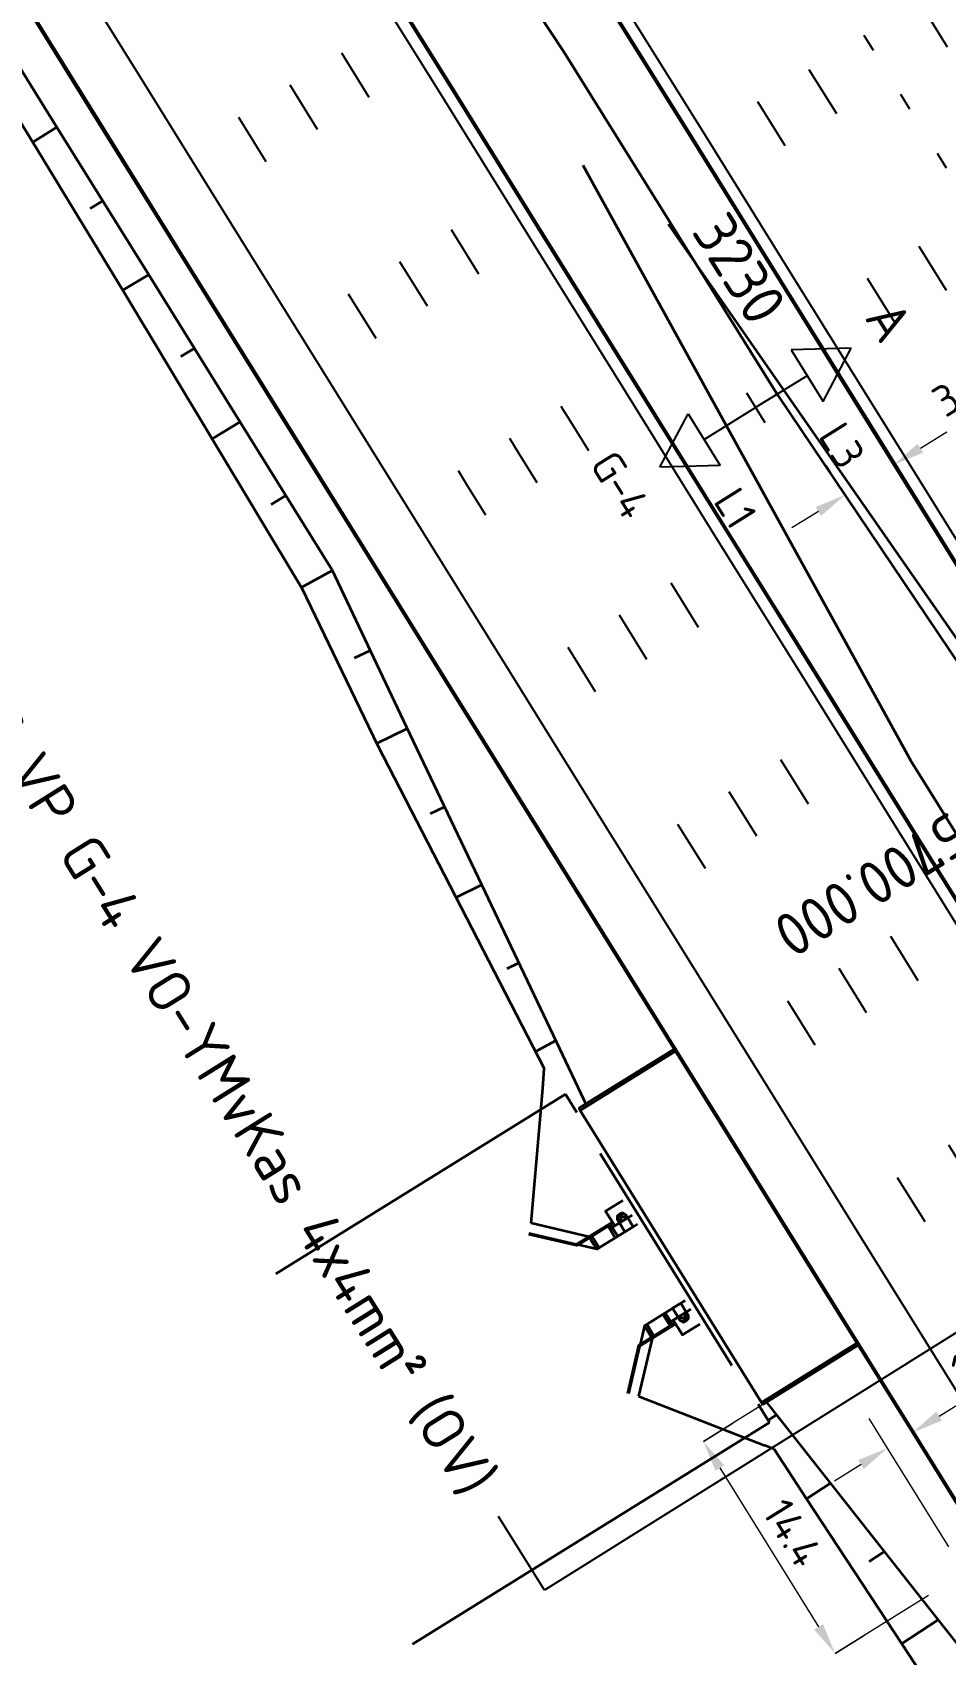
# Model space of a CAD drawing. Header units: metres. Extents: x 134219 to 139080, y 438661 to 444352.
# Drawn here: x 136020.9 to 136073.5, y 442091.3 to 442184.9 of the extents above; entities that cross this region are included whole.
import ezdxf
from ezdxf.enums import TextEntityAlignment as Align

# ---------------------------------------------------------------- set-up
doc = ezdxf.new("R2010")
doc.units = ezdxf.units.M
doc.linetypes.add('13strp', pattern=[4, 1, -3])
doc.linetypes.add('39strp', pattern=[12, 3, -9])
doc.layers.get('DEFPOINTS').update_dxf_attribs({"color": 193})
for name, color, linetype, lineweight in [('N-WE-KL-ET_LS_OV_ARMATUUR-S', 7, 'Continuous', 25), ('N-WE-KL-ET_LS_OV_ARMATUUR-T18', 1, 'Continuous', 25), ('N-WE-KL-ET_LS_OV_KABEL-G', 10, 'KL-LS-OV-N', 35), ('N-WE-KL-ET_LS_OV_KABEL-M', 7, 'Continuous', 18), ('N-WE-KL-ET_LS_OV_KABEL-T25', 7, 'Continuous', 25), ('Utd-geleiderail-nw', 8, 'glm a2ee v014$0$f2m40080', 35), ('Utd-ondergr-nw', 8, '13strp', 35)]:
    doc.layers.add(name, color=color, linetype=linetype, lineweight=lineweight)
doc.layers.add('N-WE-KL-ET_LS_OV_ARMATUUR-T25', color=2, linetype='Continuous')
doc.layers.add('Utd-weg-nw', color=8, linetype='Continuous')
doc.styles.add('alm a2ee v011$0$rtw_iso', font='NLCS-ISO.ttf')
doc.styles.add('ISO18', font='NLCS-ISO.ttf')
doc.styles.add('ISO25', font='NLCS-ISO.ttf')
doc.styles.add('NLCS_18', font='NLCS-ISO.ttf', dxfattribs={"height": 1.8})
doc.styles.add('NLCS_25', font='NLCS-ISO.ttf', dxfattribs={"height": 2.5})
doc.linetypes.add('glm a2ee v014$0$f2m40080', pattern='A,2,-1,[160,RTW.shx,S=0.5,R=0,X=0,Y=0],-1', length=4)
doc.linetypes.add('KL-LS-OV-N', pattern='A,4,-1,[103,NLCS.SHX,S=0.75,R=0,X=0,Y=0],-1,4,-1.5,["0V",Standard,S=1,R=0,X=0,Y=-0.5],-3', length=14.5)
doc.dimstyles.new('NLCS_t18_pijl_Dimension_l3_h1', dxfattribs={"dimtxt": 1.8, "dimasz": 1.8, "dimexe": 2, "dimexo": 2, "dimgap": 0.7, "dimtad": 1, "dimdec": 1, "dimzin": 0, "dimdsep": 46, "dimtxsty": 'NLCS_18', "dimcen": 2.5, "dimdle": 2, "dimclrd": 256, "dimclre": 256, "dimclrt": 256, "dimadec": 1, "dimazin": 0, "dimtfac": 1, "dimtdec": 1, "dimtofl": 0, "dimtmove": 1, "dimatfit": 0, "dimfxl": 0, "dimtolj": 1, "dimtzin": 0, "dimlwd": 18, "dimlwe": 18, "dimarcsym": 0})

# ---------------------------------------------------------------- blocks, each defined once
blk = doc.blocks.new('SKL-ET_OV_ARMATUUR_HD_NATRIUM_2x250W-SO (3)')
for p, q in [((-6.493, 0), (-3.493, 1.757)), ((6.493, 0), (3.493, 1.757)), ((-3.493, -1.757), (-6.493, 0)), ((3.493, -1.757), (6.493, 0))]:
    blk.add_line(p, q)
for points in [[(-3.493, 1.757), (-3.493, -1.757)], [(0, 1), (0, -1)], [(3.493, 1.757), (3.493, -1.757)], [(-3.493, 0), (0, 0)], [(3.493, 0), (0, 0)]]:
    blk.add_lwpolyline(points)
at = {"layer": 'N-WE-KL-ET_LS_OV_ARMATUUR-T18', "style": 'ISO18', "flags": 1}
for tag, p in [('TYPE_ARMATUUR', (3.075, -6.821)), ('VERMOGEN_LAMP', (3.075, -10.606)), ('SPIEGELSTAND', (3.075, -14.39)), ('HOOGTE_LICHTMAST', (3.075, -18.175)), ('UITLEGGERHOEK', (3.075, -21.959)), ('TYPE_LICHTMAST', (3.075, -25.744)), ('BOTSVRIENDELIJK', (3.075, -29.528)), ('POSITIE_LICHTMAST', (3.075, -33.313)), ('KABELAANSLUITNG', (3.075, -37.097)), ('VOEDINGSPUNT', (3.075, -48.451))]:
    blk.add_attdef(tag, p, '', height=1.8, dxfattribs=at)
at = {"layer": 'N-WE-KL-ET_LS_OV_ARMATUUR-T18', "style": 'ISO18'}
for tag, p in [('FASE-AANSLUITING_1', (3.075, -40.882)), ('FASE-AANSLUITING_2', (3.075, -44.666)), ('GROEPSNUMMER', (3.075, -52.235))]:
    blk.add_attdef(tag, p, '', height=1.8, dxfattribs=at)
at = {"layer": 'N-WE-KL-ET_LS_OV_ARMATUUR-T25', "style": 'ISO25'}
for tag, p, height in [('MASTNUMMER', (3.075, 7.391), 2.5), ('TYPE_SYMBOOL', (3.075, 3.606), 2.25)]:
    blk.add_attdef(tag, p, '', height=height, dxfattribs=at)
blk = doc.blocks.new('*D521')
at = {"layer": 'DEFPOINTS', "color": 0, "transparency": 16777216}
for p in [(136070.553, 442159.991), (136067.728, 442158.237), (136067.728, 442158.237)]:
    blk.add_point(p, dxfattribs=at)
at = {"layer": 'N-WE-KL-ET_LS_OV_KABEL-M', "lineweight": 18, "transparency": 16777216}
for p, q in [((136070.553, 442159.991), (136069.498, 442161.69)), ((136067.728, 442158.237), (136066.673, 442159.936))]:
    blk.add_line(p, q, dxfattribs=at)
at = {"layer": 'N-WE-KL-ET_LS_OV_KABEL-M', "linetype": 'Continuous', "lineweight": 18, "transparency": 16777216}
for p, q in [((136072.082, 442160.94), (136073.611, 442161.89)), ((136066.199, 442157.287), (136064.669, 442156.338))]:
    blk.add_line(p, q, dxfattribs=at)
at = {"layer": 'N-WE-KL-ET_LS_OV_KABEL-M', "transparency": 16777216}
for points in [[(136071.924, 442161.195), (136072.24, 442160.686), (136070.553, 442159.991)], [(136066.04, 442157.542), (136066.357, 442157.032), (136067.728, 442158.237)]]:
    blk.add_solid(points, dxfattribs=at)
at = {"layer": 'N-WE-KL-ET_LS_OV_KABEL-M', "transparency": 16777216, "insert": (136074.294, 442164.197), "char_height": 1.8, "attachment_point": 5, "rotation": 31.83626, "style": 'NLCS_18'}
blk.add_mtext('\\A1;3.3', dxfattribs=at)
blk = doc.blocks.new('*D200')
at = {"layer": 'DEFPOINTS', "color": 0, "transparency": 16777216}
for p in [(136071.625, 442104.14), (136070.187, 442103.246), (136070.187, 442103.246)]:
    blk.add_point(p, dxfattribs=at)
at = {"layer": 'N-WE-KL-ET_LS_OV_KABEL-M', "lineweight": 18, "transparency": 16777216}
for p, q in [((136071.625, 442104.14), (136070.57, 442105.839)), ((136070.187, 442103.246), (136069.132, 442104.945))]:
    blk.add_line(p, q, dxfattribs=at)
at = {"layer": 'N-WE-KL-ET_LS_OV_KABEL-M', "linetype": 'Continuous', "lineweight": 18, "transparency": 16777216}
for p, q in [((136073.155, 442105.089), (136074.684, 442106.039)), ((136068.658, 442102.297), (136067.128, 442101.347))]:
    blk.add_line(p, q, dxfattribs=at)
at = {"layer": 'N-WE-KL-ET_LS_OV_KABEL-M', "transparency": 16777216}
for points in [[(136072.996, 442105.344), (136073.313, 442104.834), (136071.625, 442104.14)], [(136068.499, 442102.552), (136068.816, 442102.042), (136070.187, 442103.246)]]:
    blk.add_solid(points, dxfattribs=at)
at = {"layer": 'N-WE-KL-ET_LS_OV_KABEL-M', "transparency": 16777216, "insert": (136075.182, 442108.231), "char_height": 1.8, "attachment_point": 5, "rotation": 31.83626, "style": 'NLCS_18'}
blk.add_mtext('\\A1;1.7', dxfattribs=at)
blk = doc.blocks.new('*D205')
at = {"layer": 'DEFPOINTS', "color": 0, "transparency": 16777216}
for p in [(136059.566, 442103.629), (136067.158, 442091.401), (136067.158, 442091.401)]:
    blk.add_point(p, dxfattribs=at)
at = {"layer": 'N-WE-KL-ET_LS_OV_KABEL-M', "lineweight": 18, "transparency": 16777216}
for p, q in [((136059.566, 442103.629), (136061.265, 442104.684)), ((136067.158, 442091.401), (136068.857, 442092.456))]:
    blk.add_line(p, q, dxfattribs=at)
at = {"layer": 'N-WE-KL-ET_LS_OV_KABEL-M', "linetype": 'Continuous', "lineweight": 18, "transparency": 16777216}
blk.add_line((136060.515, 442102.1), (136066.208, 442092.931), dxfattribs=at)
at = {"layer": 'N-WE-KL-ET_LS_OV_KABEL-M', "transparency": 16777216}
for points in [[(136060.77, 442102.258), (136060.26, 442101.942), (136059.566, 442103.629)], [(136066.463, 442093.089), (136065.953, 442092.772), (136067.158, 442091.401)]]:
    blk.add_solid(points, dxfattribs=at)
at = {"layer": 'N-WE-KL-ET_LS_OV_KABEL-M', "transparency": 16777216, "insert": (136064.721, 442098.359), "char_height": 1.8, "attachment_point": 5, "rotation": 301.83497, "style": 'NLCS_18'}
blk.add_mtext('\\A1;14.4', dxfattribs=at)

msp = doc.modelspace()

# ---------------------------------------------------------------- linework, layer by layer
at = {"layer": 'N-WE-KL-ET_LS_OV_KABEL-G', "elevation": 1.814, "flags": 128}
msp.add_lwpolyline([(135028.791, 443628.212), (135029.429, 443628.499), (135031.215, 443626.78), (135031.77, 443626.036), (135031.717, 443624.461), (135052.283, 443604.284), (135079.826, 443576.697), (135079.681, 443576.86), (135107.02, 443546.266), (135128.475, 443521.399), (135135.828, 443512.885), (135160.14, 443483.986), (135177.303, 443462.483), (135198.671, 443435.935), (135200.352, 443433.581), (135206.963, 443425.677), (135215.588, 443414.756), (135229.59, 443396.504), (135246.512, 443374.993), (135246.49, 443375.006), (135294.884, 443312.895), (135333.287, 443263.089), (135371.731, 443213.181), (135406.65, 443167.972), (135427.92, 443140.404), (135453.984, 443108.378), (135454.935, 443105.985), (135457.196, 443102.601), (135480.28, 443072.391), (135496.144, 443052.166), (135531.445, 443005.868), (135550.731, 442980.132), (135566.747, 442957.086), (135582.351, 442934.835), (135591.75, 442921.241), (135600.66, 442908.466), (135623.1, 442873.097), (135810.94, 442567.72), (135811.574, 442566.242), (135890.003, 442440.492), (135917.509, 442397.788), (135918.361, 442396.368), (135921.308, 442391.573), (135924.118, 442387.088), (135993.388, 442276.103), (135998.088, 442268.147), (136009.985, 442249.338), (136029.664, 442217.436), (136035.64, 442207.918), (136051.526, 442183.815), (136063.882, 442163.962), (136083.422, 442134.873), (136087.677, 442128.392), (136098.452, 442110.211), (136094.165, 442107.281)], dxfattribs=at)
at = {"layer": 'N-WE-KL-ET_LS_OV_KABEL-M'}
for points in [[(136062.993, 442105.757), (136059.566, 442103.629)], [(136073.728, 442097.542), (136070.187, 442103.246)], [(136072.547, 442094.747), (136067.158, 442091.401)]]:
    msp.add_lwpolyline(points, dxfattribs=at)
at = {"layer": 'N-WE-KL-ET_LS_OV_KABEL-T25'}
for p, q in [((136077.847, 442112.223), (136050.408, 442095.052)), ((136050.408, 442095.052), (136047.756, 442099.29))]:
    msp.add_line(p, q, dxfattribs=at)
at = {"layer": 'Utd-geleiderail-nw', "linetype": 'Continuous', "flags": 128}
for points in [[(136052.618, 442177.26), (136071.536, 442142.901), (136073.12, 442140.349), (136078.395, 442131.853), (136083.67, 442123.358), (136088.945, 442114.862), (136094.22, 442106.366), (136099.495, 442097.871), (136104.77, 442089.375), (136110.045, 442080.88), (136115.32, 442072.384), (136120.595, 442063.888), (136125.87, 442055.393), (136131.145, 442046.897), (136136.419, 442038.402), (136141.694, 442029.906), (136146.969, 442021.41), (136152.244, 442012.915)], [(136057.531, 442173.859), (136076.823, 442146.139), (136078.388, 442143.619), (136083.662, 442135.124), (136088.937, 442126.628), (136094.212, 442118.132), (136099.487, 442109.637), (136104.762, 442101.141), (136110.037, 442092.646), (136115.312, 442084.15), (136120.587, 442075.654), (136125.862, 442067.159), (136131.137, 442058.663), (136136.412, 442050.168), (136141.687, 442041.672), (136146.962, 442033.176), (136152.237, 442024.681), (136157.512, 442016.185)]]:
    msp.add_lwpolyline(points, dxfattribs=at)
at = {"layer": 'Utd-ondergr-nw', "linetype": 'Continuous'}
for p, q in [((136071.379, 442139.267), (136073.526, 442135.809)), ((136071.438, 442139.304), (136073.586, 442135.846)), ((136055.815, 442129.604), (136061.09, 442121.108)), ((136055.874, 442129.64), (136061.149, 442121.145)), ((136052.378, 442122.855), (136057.883, 442126.273)), ((136052.457, 442122.727), (136058.021, 442126.182)), ((136057.962, 442126.145), (136052.457, 442122.727)), ((136057.883, 442126.273), (136057.962, 442126.145)), ((136058.021, 442126.182), (136068.479, 442109.34)), ((136050.314, 442124.001), (136050.395, 442125.143)), ((136049.645, 442116.22, 0), (136050.314, 442124.001)), ((136051.628, 442123.664), (136034.925, 442113.293)), ((136052.279, 442122.617), (136051.628, 442123.664)), ((136052.457, 442122.727), (136052.378, 442122.855)), ((136062.914, 442105.885), (136052.457, 442122.727)), ((136061.149, 442121.145), (136066.424, 442112.649)), ((136061.207, 442108.018), (136053.611, 442120.252)), ((136061.09, 442121.108), (136066.365, 442112.612)), ((136054.615, 442116.639), (136054.741, 442116.751)), ((136054.615, 442116.639), (136055.204, 442116.532)), ((136054.626, 442116.409), (136054.615, 442116.639)), ((136054.615, 442116.639), (136055.204, 442116.532)), ((136054.732, 442116.239), (136054.897, 442116.814)), ((136054.732, 442116.239), (136054.897, 442116.814)), ((136054.741, 442116.751), (136054.897, 442116.814)), ((136054.897, 442116.814), (136055.098, 442116.702)), ((136055.098, 442116.702), (136055.204, 442116.532)), ((136055.204, 442116.532), (136055.52, 442116.022)), ((136055.204, 442116.532), (136055.52, 442116.022)), ((136052.961, 442115.445, 0), (136049.645, 442116.22, 0)), ((136054.732, 442116.239), (136054.626, 442116.409)), ((136054.732, 442116.239), (136055.048, 442115.729)), ((136055.52, 442116.022), (136055.048, 442115.729)), ((136055.52, 442116.022), (136055.777, 442116.181)), ((136058.263, 442111.605), (136057.791, 442111.311)), ((136058.107, 442110.802), (136057.791, 442111.311)), ((136058.263, 442111.605), (136058.519, 442111.764)), ((136058.58, 442111.095), (136058.263, 442111.605)), ((136058.58, 442111.095), (136058.263, 442111.605)), ((136058.414, 442110.52), (136058.58, 442111.095)), ((136058.414, 442110.52), (136058.58, 442111.095)), ((136058.685, 442110.925), (136058.58, 442111.095)), ((136058.696, 442110.695), (136058.685, 442110.925)), ((136058.107, 442110.802), (136058.696, 442110.695)), ((136058.107, 442110.802), (136058.213, 442110.632)), ((136058.107, 442110.802), (136058.696, 442110.695)), ((136058.213, 442110.632), (136058.414, 442110.52)), ((136058.414, 442110.52), (136058.57, 442110.583)), ((136058.57, 442110.583), (136058.696, 442110.695)), ((136056.611, 442109.566, 0), (136055.834, 442106.251, 0)), ((136068.479, 442109.34), (136062.914, 442105.885)), ((136062.914, 442105.885), (136068.419, 442109.303)), ((136068.498, 442109.176), (136062.993, 442105.757)), ((136068.419, 442109.303), (136068.498, 442109.176)), ((136055.834, 442106.251, 0), (136063.104, 442103.399)), ((136063.386, 442104.727), (136062.736, 442105.774)), ((136062.993, 442105.757), (136062.914, 442105.885)), ((136042.792, 442091.941), (136063.386, 442104.727)), ((136063.65, 442103.176), (136063.104, 442103.399))]:
    msp.add_line(p, q, dxfattribs=at)
at = {"layer": 'Utd-ondergr-nw', "linetype": 'Continuous', "flags": 128}
for points in [[(136039.729, 442190.241), (136045.004, 442181.745), (136050.279, 442173.25), (136055.554, 442164.754), (136060.829, 442156.259), (136066.104, 442147.763), (136071.379, 442139.267), (136076.654, 442130.772), (136081.929, 442122.276), (136087.203, 442113.781), (136092.478, 442105.285), (136097.753, 442096.789), (136103.028, 442088.294), (136108.303, 442079.798), (136109.764, 442077.446)], [(136039.789, 442190.278), (136045.063, 442181.782), (136050.338, 442173.287), (136055.613, 442164.791), (136060.888, 442156.295), (136066.163, 442147.8), (136071.438, 442139.304), (136076.713, 442130.809), (136081.988, 442122.313), (136087.263, 442113.817), (136092.538, 442105.322), (136097.813, 442096.826), (136103.088, 442088.331), (136108.363, 442079.835), (136109.831, 442077.47)], [(136018.89, 442189.073), (136024.165, 442180.577), (136029.44, 442172.082), (136034.715, 442163.586), (136039.99, 442155.09), (136045.265, 442146.595), (136050.54, 442138.099), (136055.815, 442129.604), (136061.09, 442121.108), (136066.365, 442112.612), (136071.64, 442104.117), (136076.914, 442095.621), (136082.189, 442087.126), (136087.464, 442078.63), (136092.191, 442071.017)], [(136018.95, 442189.11), (136024.225, 442180.614), (136029.5, 442172.119), (136034.774, 442163.623), (136040.049, 442155.127), (136045.324, 442146.632), (136050.599, 442138.136), (136055.874, 442129.641), (136061.149, 442121.145), (136066.424, 442112.649), (136071.699, 442104.154), (136076.974, 442095.658), (136082.249, 442087.163), (136087.524, 442078.667), (136092.258, 442071.042)], [(136017.038, 442187.923), (136022.313, 442179.427), (136027.588, 442170.932), (136032.863, 442162.436), (136038.138, 442153.94), (136042.457, 442144.851), (136046.776, 442135.762), (136051.095, 442126.673), (136052.854, 442122.974)], [(136015.698, 442187.091), (136020.928, 442178.567), (136026.116, 442170.018), (136031.264, 442161.443), (136036.411, 442152.868), (136040.77, 442143.804), (136050.395, 442125.143)], [(136053.695, 442187.142), (136058.97, 442178.646), (136064.245, 442170.15), (136069.52, 442161.655), (136074.795, 442153.159), (136080.07, 442144.664), (136085.345, 442136.168), (136090.62, 442127.672), (136095.894, 442119.177), (136101.169, 442110.681), (136106.444, 442102.186), (136111.719, 442093.69), (136116.994, 442085.194), (136119.577, 442081.036)], [(136053.754, 442187.178), (136059.029, 442178.683), (136064.304, 442170.187), (136069.579, 442161.692), (136074.854, 442153.196), (136080.129, 442144.701), (136085.404, 442136.205), (136090.679, 442127.709), (136095.954, 442119.214), (136101.229, 442110.718), (136106.504, 442102.223), (136111.779, 442093.727), (136117.054, 442085.231), (136119.644, 442081.06)], [(136020.905, 442178.605), (136022.297, 442179.454)], [(136024.218, 442174.766), (136024.936, 442175.202)], [(136026.093, 442170.056), (136027.576, 442170.951)], [(136029.441, 442166.234), (136030.216, 442166.699)], [(136031.24, 442161.482), (136032.854, 442162.451)], [(136034.652, 442157.699), (136035.491, 442158.203)], [(136036.386, 442152.909), (136038.17, 442153.873)], [(136039.457, 442148.838), (136040.357, 442149.271)], [(136040.724, 442143.9), (136042.498, 442144.766)], [(136043.828, 442139.854), (136044.642, 442140.254)], [(136045.305, 442135.012), (136046.782, 442135.749)], [(136048.257, 442130.913), (136048.919, 442131.254)], [(136049.883, 442126.135), (136051.052, 442126.766)], [(136063.117, 442106.011), (136066.92, 442101.187), (136073.151, 442093.285), (136079.382, 442085.382), (136085.612, 442077.48), (136090.1, 442070.252)], [(136063.283, 442104.833), (136063.786, 442105.162)], [(136063.65, 442103.176), (136065.521, 442100.318), (136071.001, 442091.949), (136076.48, 442083.581), (136081.959, 442075.212)], [(136065.52, 442100.32), (136066.894, 442101.22)], [(136069.13, 442096.708), (136070.002, 442097.279)], [(136070.997, 442091.954), (136073.11, 442093.337)]]:
    msp.add_lwpolyline(points, dxfattribs=at)
at = {"layer": 'Utd-ondergr-nw', "linetype": 'Continuous'}
for points in [[(136054.933, 442117.541), (136053.931, 442116.919), (136054.458, 442116.069), (136055.46, 442116.691)], [(136055.204, 442116.532), (136055.098, 442116.702), (136054.897, 442116.814), (136054.741, 442116.751), (136054.615, 442116.639), (136054.626, 442116.409), (136054.732, 442116.239)], [(136055.204, 442116.532), (136054.615, 442116.639)], [(136054.897, 442116.814), (136054.732, 442116.239)], [(136059.363, 442110.404), (136058.361, 442109.782), (136057.834, 442110.632), (136058.836, 442111.254)], [(136058.58, 442111.095), (136058.685, 442110.925), (136058.696, 442110.695), (136058.57, 442110.583), (136058.414, 442110.52), (136058.213, 442110.632), (136058.107, 442110.802)], [(136058.58, 442111.095), (136058.414, 442110.52)], [(136058.696, 442110.695), (136058.107, 442110.802)]]:
    msp.add_lwpolyline(points, dxfattribs=at)
at = {"layer": 'Utd-ondergr-nw', "linetype": 'Continuous', "elevation": 0}
for points in [[(136055.52, 442116.022), (136053.434, 442114.727), (136053.423, 442114.72), (136052.349, 442114.971), (136054.139, 442116.083), (136054.234, 442115.93), (136055.204, 442116.532)], [(136058.263, 442111.605), (136056.176, 442110.309), (136056.166, 442110.302), (136055.914, 442109.228), (136057.705, 442110.34), (136057.61, 442110.492), (136058.58, 442111.095)]]:
    msp.add_lwpolyline(points, close=True, dxfattribs=at)
for points in [[(136054.353, 442116.239), (136052.249, 442114.933), (136049.495, 442115.577)], [(136054.321, 442116.29), (136052.239, 442114.997), (136049.509, 442115.636)], [(136054.164, 442116.043), (136054.105, 442116.006), (136054.111, 442115.995), (136054.17, 442116.032)], [(136054.17, 442116.032), (136054.247, 442116.079), (136054.24, 442116.09), (136054.178, 442116.052), (136054.143, 442116.109)], [(136054.247, 442116.079), (136054.311, 442115.977)], [(136057.939, 442110.462), (136055.836, 442109.156), (136055.192, 442106.402)], [(136057.971, 442110.411), (136055.889, 442109.118), (136055.25, 442106.388)], [(136057.68, 442110.379), (136057.621, 442110.343), (136057.614, 442110.354), (136057.673, 442110.39)], [(136057.673, 442110.39), (136057.75, 442110.438), (136057.757, 442110.427), (136057.694, 442110.388), (136057.73, 442110.331)], [(136057.75, 442110.438), (136057.686, 442110.54)]]:
    msp.add_lwpolyline(points, dxfattribs=at)
at = {"layer": 'Utd-ondergr-nw', "linetype": 'Continuous', "ltscale": 0.25, "elevation": 0}
for points in [[(136054.111, 442115.995), (136054.175, 442115.893)], [(136054.175, 442115.893), (136054.491, 442115.383)], [(136054.311, 442115.977), (136054.627, 442115.468)], [(136053.074, 442115.445), (136053.069, 442115.442), (136053.063, 442115.438), (136053.099, 442115.381), (136053.036, 442115.343), (136053.043, 442115.332), (136053.179, 442115.416), (136053.172, 442115.427), (136053.11, 442115.388), (136053.074, 442115.445)], [(136053.043, 442115.332), (136053.106, 442115.23)], [(136053.106, 442115.23), (136053.423, 442114.72)], [(136053.179, 442115.416), (136053.242, 442115.314)], [(136053.242, 442115.314), (136053.559, 442114.804)], [(136057.551, 442110.456), (136057.234, 442110.966)], [(136057.686, 442110.54), (136057.37, 442111.05)], [(136056.482, 442109.792), (136056.166, 442110.302)], [(136056.618, 442109.877), (136056.302, 442110.387)], [(136057.614, 442110.354), (136057.551, 442110.456)], [(136056.545, 442109.691), (136056.482, 442109.792)], [(136056.661, 442109.668), (136056.656, 442109.665), (136056.65, 442109.661), (136056.615, 442109.718), (136056.552, 442109.679), (136056.545, 442109.691), (136056.681, 442109.775), (136056.688, 442109.764), (136056.626, 442109.725), (136056.661, 442109.668)], [(136056.681, 442109.775), (136056.618, 442109.877)]]:
    msp.add_lwpolyline(points, dxfattribs=at)
at = {"layer": 'Utd-weg-nw', "linetype": '39strp', "flags": 128}
for points in [[(135882.33, 442492.596), (135887.454, 442484.163), (135892.681, 442475.625), (135897.928, 442467.103), (135903.191, 442458.593), (135908.462, 442450.091), (135912.6, 442443.427), (135913.737, 442441.595), (135919.012, 442433.099), (135924.287, 442424.604), (135929.562, 442416.108), (135934.837, 442407.613), (135940.112, 442399.117), (135945.387, 442390.621), (135950.662, 442382.126), (135955.937, 442373.63), (135961.212, 442365.135), (135966.486, 442356.639), (135971.761, 442348.143), (135977.036, 442339.648), (135982.311, 442331.152), (135987.586, 442322.657), (135992.861, 442314.161), (135998.136, 442305.665), (136003.411, 442297.17), (136008.686, 442288.674), (136013.961, 442280.179), (136019.236, 442271.683), (136024.511, 442263.187), (136029.786, 442254.692), (136035.061, 442246.196), (136040.336, 442237.701), (136045.61, 442229.205), (136050.885, 442220.71), (136056.16, 442212.214), (136061.435, 442203.718), (136066.71, 442195.223), (136071.985, 442186.727), (136077.26, 442178.232), (136082.535, 442169.736), (136087.81, 442161.24), (136093.085, 442152.745), (136098.36, 442144.249), (136103.635, 442135.754), (136108.91, 442127.258), (136114.185, 442118.762), (136119.46, 442110.267)], [(135875.758, 442488.639), (135881.033, 442480.143), (135886.308, 442471.647), (135891.583, 442463.152), (135896.858, 442454.656), (135902.133, 442446.161), (135907.408, 442437.665), (135912.683, 442429.169), (135917.958, 442420.674), (135923.233, 442412.178), (135928.508, 442403.683), (135933.783, 442395.187), (135939.058, 442386.692), (135944.332, 442378.196), (135949.607, 442369.7), (135954.882, 442361.205), (135960.157, 442352.709), (135965.432, 442344.214), (135970.707, 442335.718), (135975.982, 442327.222), (135981.257, 442318.727), (135986.532, 442310.231), (135991.807, 442301.736), (135997.082, 442293.24), (136002.357, 442284.744), (136007.632, 442276.249), (136012.907, 442267.753), (136018.182, 442259.258), (136023.456, 442250.762), (136028.731, 442242.266), (136034.006, 442233.771), (136039.281, 442225.275), (136044.556, 442216.78), (136049.831, 442208.284), (136055.106, 442199.789), (136060.381, 442191.293), (136065.656, 442182.797), (136070.931, 442174.302), (136076.206, 442165.806), (136081.481, 442157.311), (136086.756, 442148.815), (136092.031, 442140.319), (136097.306, 442131.824), (136102.581, 442123.328), (136107.855, 442114.833), (136113.13, 442106.337), (136118.405, 442097.841), (136123.68, 442089.346), (136127.125, 442083.797)], [(135872.785, 442486.792), (135878.06, 442478.297), (135883.335, 442469.801), (135888.61, 442461.306), (135893.885, 442452.81), (135899.16, 442444.314), (135904.434, 442435.819), (135909.709, 442427.323), (135914.984, 442418.828), (135920.259, 442410.332), (135925.534, 442401.836), (135930.809, 442393.341), (135936.084, 442384.845), (135941.359, 442376.35), (135946.634, 442367.854), (135951.909, 442359.359), (135957.184, 442350.863), (135962.459, 442342.367), (135967.734, 442333.872), (135973.009, 442325.376), (135978.284, 442316.881), (135983.558, 442308.385), (135988.833, 442299.889), (135994.108, 442291.394), (135999.383, 442282.898), (136004.658, 442274.403), (136009.933, 442265.907), (136015.208, 442257.411), (136020.483, 442248.916), (136025.758, 442240.42), (136031.033, 442231.925), (136036.308, 442223.429), (136041.583, 442214.933), (136046.858, 442206.438), (136052.133, 442197.942), (136057.408, 442189.447), (136062.682, 442180.951), (136067.957, 442172.456), (136073.232, 442163.96), (136078.507, 442155.464), (136083.782, 442146.969), (136089.057, 442138.473), (136094.332, 442129.978), (136099.607, 442121.482), (136104.882, 442112.986), (136110.157, 442104.491), (136115.432, 442095.995), (136120.707, 442087.5), (136123.768, 442082.569)], [(135855.13, 442479.397), (135856.728, 442476.823), (135862.003, 442468.327), (135867.278, 442459.832), (135872.553, 442451.336), (135877.828, 442442.84), (135883.103, 442434.345), (135888.378, 442425.849), (135893.653, 442417.354), (135898.928, 442408.858), (135904.203, 442400.362), (135909.478, 442391.867), (135914.752, 442383.371), (135920.027, 442374.876), (135925.302, 442366.38), (135930.577, 442357.884), (135935.852, 442349.389), (135941.127, 442340.893), (135946.402, 442332.398), (135951.677, 442323.902), (135956.952, 442315.407), (135962.227, 442306.911), (135967.502, 442298.415), (135972.777, 442289.92), (135978.052, 442281.424), (135983.327, 442272.929), (135988.602, 442264.433), (135993.876, 442255.937), (135999.151, 442247.442), (136004.426, 442238.946), (136009.701, 442230.451), (136014.976, 442221.955), (136020.251, 442213.459), (136025.526, 442204.964), (136030.801, 442196.468), (136036.076, 442187.973), (136041.351, 442179.477), (136046.626, 442170.981), (136051.901, 442162.486), (136057.176, 442153.99), (136062.451, 442145.495), (136067.726, 442136.999), (136073.001, 442128.504), (136078.275, 442120.008), (136083.55, 442111.512), (136088.825, 442103.017), (136094.1, 442094.521), (136099.375, 442086.026), (136104.65, 442077.53), (136105.639, 442075.937)], [(135852.156, 442477.551), (135853.755, 442474.977), (135859.03, 442466.481), (135864.305, 442457.985), (135869.58, 442449.49), (135874.854, 442440.994), (135880.129, 442432.499), (135885.404, 442424.003), (135890.679, 442415.507), (135895.954, 442407.012), (135901.229, 442398.516), (135906.504, 442390.021), (135911.779, 442381.525), (135917.054, 442373.029), (135922.329, 442364.534), (135927.604, 442356.038), (135932.879, 442347.543), (135938.154, 442339.047), (135943.429, 442330.551), (135948.704, 442322.056), (135953.978, 442313.56), (135959.253, 442305.065), (135964.528, 442296.569), (135969.803, 442288.074), (135975.078, 442279.578), (135980.353, 442271.082), (135985.628, 442262.587), (135990.903, 442254.091), (135996.178, 442245.596), (136001.453, 442237.1), (136006.728, 442228.604), (136012.003, 442220.109), (136017.278, 442211.613), (136022.553, 442203.118), (136027.828, 442194.622), (136033.103, 442186.126), (136038.377, 442177.631), (136043.652, 442169.135), (136048.927, 442160.64), (136054.202, 442152.144), (136059.477, 442143.648), (136064.752, 442135.153), (136070.027, 442126.657), (136075.302, 442118.162), (136080.577, 442109.666), (136085.852, 442101.171), (136091.127, 442092.675), (136096.402, 442084.179), (136101.677, 442075.684), (136102.282, 442074.709)], [(135845.859, 442473.572), (135847.463, 442471.07), (135852.864, 442462.652), (135858.264, 442454.234), (135863.664, 442445.817), (135869.064, 442437.399), (135874.464, 442428.981), (135879.864, 442420.563), (135885.264, 442412.145), (135890.664, 442403.727), (135896.064, 442395.309), (135901.464, 442386.891), (135906.864, 442378.474), (135912.265, 442370.056), (135917.665, 442361.638), (135923.065, 442353.22), (135928.465, 442344.802), (135933.865, 442336.384), (135939.265, 442327.966), (135944.665, 442319.548), (135950.065, 442311.131), (135955.465, 442302.713), (135960.865, 442294.295), (135966.265, 442285.877), (135971.666, 442277.459), (135977.066, 442269.041), (135982.466, 442260.623), (135987.93, 442252.245), (135993.205, 442243.749), (135998.479, 442235.254), (136003.754, 442226.758), (136009.029, 442218.263), (136014.304, 442209.767), (136019.579, 442201.271), (136024.854, 442192.776), (136030.129, 442184.28), (136035.404, 442175.785), (136040.679, 442167.289), (136045.954, 442158.793), (136051.229, 442150.298), (136056.504, 442141.802), (136061.779, 442133.307), (136067.054, 442124.811), (136072.329, 442116.315), (136077.603, 442107.82), (136082.878, 442099.324), (136088.153, 442090.829), (136093.428, 442082.333), (136098.703, 442073.838), (136098.925, 442073.481)]]:
    msp.add_lwpolyline(points, dxfattribs=at)
at = {"layer": 'Utd-weg-nw', "linetype": '13strp', "flags": 128}
msp.add_lwpolyline([(135878.923, 442490.604), (135884.198, 442482.108), (135889.473, 442473.612), (135894.748, 442465.117), (135900.023, 442456.621), (135905.298, 442448.126), (135910.573, 442439.63), (135915.847, 442431.134), (135921.122, 442422.639), (135926.397, 442414.143), (135931.672, 442405.648), (135936.947, 442397.152), (135942.222, 442388.656), (135947.497, 442380.161), (135952.772, 442371.665), (135958.047, 442363.17), (135963.322, 442354.674), (135968.597, 442346.178), (135973.872, 442337.683), (135979.147, 442329.187), (135984.422, 442320.692), (135989.697, 442312.196), (135994.971, 442303.701), (136000.246, 442295.205), (136005.521, 442286.709), (136010.796, 442278.214), (136016.071, 442269.718), (136021.346, 442261.223), (136026.621, 442252.727), (136031.896, 442244.231), (136037.171, 442235.736), (136042.446, 442227.24), (136047.721, 442218.745), (136052.996, 442210.249), (136058.271, 442201.753), (136063.546, 442193.258), (136068.821, 442184.762), (136074.095, 442176.267), (136079.37, 442167.771), (136084.645, 442159.275), (136089.92, 442150.78), (136095.195, 442142.284), (136100.47, 442133.789), (136105.745, 442125.293), (136111.02, 442116.798), (136116.295, 442108.302), (136121.57, 442099.806), (136126.845, 442091.311), (136130.698, 442085.104)], dxfattribs=at)
at = {"layer": 'Utd-weg-nw', "linetype": 'Continuous', "flags": 128}
for points in [[(136021.796, 442190.877), (136027.071, 442182.381), (136032.346, 442173.886), (136037.621, 442165.39), (136042.895, 442156.894), (136048.17, 442148.399), (136053.445, 442139.903), (136058.72, 442131.408), (136063.995, 442122.912), (136069.27, 442114.417), (136074.545, 442105.921), (136079.82, 442097.425), (136085.095, 442088.93), (136090.37, 442080.434), (136095.472, 442072.217)], [(136039.134, 442189.872), (136044.409, 442181.376), (136049.684, 442172.88), (136054.959, 442164.385), (136060.234, 442155.889), (136065.509, 442147.394), (136070.784, 442138.898), (136076.059, 442130.403), (136081.334, 442121.907), (136086.609, 442113.411), (136091.884, 442104.916), (136097.159, 442096.42), (136102.434, 442087.925), (136107.709, 442079.429), (136109.092, 442077.2)], [(136054.349, 442187.548), (136059.624, 442179.052), (136064.899, 442170.557), (136070.174, 442162.061), (136075.449, 442153.565), (136080.724, 442145.07), (136085.999, 442136.574), (136091.274, 442128.079), (136096.549, 442119.583), (136101.824, 442111.087), (136107.099, 442102.592), (136112.373, 442094.096), (136117.648, 442085.601), (136120.315, 442081.306)]]:
    msp.add_lwpolyline(points, dxfattribs=at)

# ---------------------------------------------------------------- block references
at = {"layer": 'N-WE-KL-ET_LS_OV_ARMATUUR-S'}
ref = msp.add_blockref('SKL-ET_OV_ARMATUUR_HD_NATRIUM_2x250W-SO (3)', (136062.582, 442163.278, 2.974), dxfattribs=dict(at, rotation=31.83625820131727))
ref.add_attrib('MASTNUMMER', '3230', (136058.837, 442173.441, 2.974), dxfattribs={"layer": 'N-WE-KL-ET_LS_OV_ARMATUUR-T25', "height": 2.5, "rotation": 302.03793, "style": 'ISO25'})
ref.add_attrib('TYPE_SYMBOOL', 'A', (136068.818, 442168.478, 2.974), dxfattribs={"layer": 'N-WE-KL-ET_LS_OV_ARMATUUR-T25', "height": 2.25, "rotation": 302.03793, "style": 'ISO25'})
ref.add_attrib('FASE-AANSLUITING_1', 'L3', (136066.156, 442161.652, 2.974), dxfattribs={"layer": 'N-WE-KL-ET_LS_OV_ARMATUUR-T18', "height": 1.8, "rotation": 302.03793, "style": 'ISO18'})
ref.add_attrib('FASE-AANSLUITING_2', 'L1', (136060.094, 442157.888, 2.974), dxfattribs={"layer": 'N-WE-KL-ET_LS_OV_ARMATUUR-T18', "height": 1.8, "rotation": 302.03793, "style": 'ISO18'})
ref.add_attrib('GROEPSNUMMER', 'G-4', (136052.983, 442160.005, 2.974), dxfattribs={"layer": 'N-WE-KL-ET_LS_OV_ARMATUUR-T18', "height": 1.8, "rotation": 302.03793, "style": 'ISO18'})

# ---------------------------------------------------------------- texts
at = {"layer": 'N-WE-KL-ET_LS_OV_KABEL-T25', "style": 'NLCS_25'}
msp.add_text('RWS VP G-4 VO-YMvKas 4x4mm² (OV)', height=2.5, rotation=302.03793, dxfattribs=at).set_placement((136046.738, 442100.918), align=Align.MIDDLE_RIGHT)
at = {"layer": 'Utd-ondergr-nw', "color": 7, "style": 'alm a2ee v011$0$rtw_iso'}
msp.add_text('75700.000', height=2.5, rotation=211.83634, dxfattribs=at).set_placement((136075.234, 442140.926))

# ---------------------------------------------------------------- dimensions: what is measured, and where the dimension line sits
at = {"layer": 'N-WE-KL-ET_LS_OV_KABEL-M'}
for base, p1, p2, picture, middle in [((136067.728, 442158.237), (136070.553, 442159.991), (136067.728, 442158.237), '*D521', (136075.138, 442162.838)), ((136070.187, 442103.246), (136071.625, 442104.14), (136070.187, 442103.246), '*D200', (136076.026, 442106.872))]:
    dim = msp.add_linear_dim(base=base, p1=p1, p2=p2, angle=211.83626, dimstyle='NLCS_t18_pijl_Dimension_l3_h1', dxfattribs=at)
    dim.commit()
    dim.dimension.update_dxf_attribs({"geometry": picture, "text_midpoint": middle, "dimtype": 161})
dim = msp.add_aligned_dim(p1=(136059.566, 442103.629), p2=(136067.158, 442091.401), distance=0, dimstyle='NLCS_t18_pijl_Dimension_l3_h1', dxfattribs=at)
dim.commit()
dim.dimension.update_dxf_attribs({"geometry": '*D205', "text_midpoint": (136064.721, 442098.359)})

doc.saveas('drawing.dxf')
